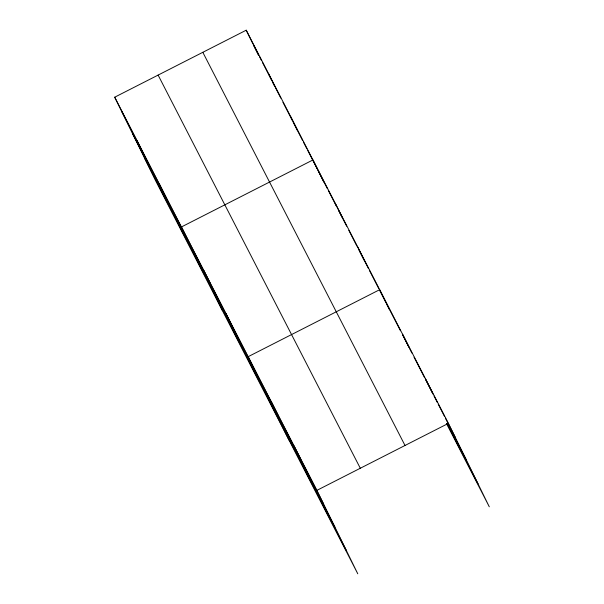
<?xml version="1.0" encoding="UTF-8"?>
<svg xmlns="http://www.w3.org/2000/svg" width="604" height="604" viewBox="0 0 604 604"><rect width="100%" height="100%" fill="white"/><g stroke="black" fill="none" stroke-linecap="round" stroke-linejoin="round"><path stroke-width="0.91" d="M114.707 97.199L316.904 490.357L357.779 573.8L155.583 180.634L114.707 97.199L246.221 30.2L448.417 423.366L489.293 506.801L446.431 423.464M316.904 490.357L448.417 423.366M258.572 54.873L253.438 44.9L258.64 55.545M259.433 56.542L261.57 60.702M262.423 62.363L271.83 80.657M272.691 82.325L274.828 86.478M275.258 87.316L280.815 98.127M282.951 102.28L292.366 120.581M293.219 122.242L302.627 140.543M303.487 142.204L306.908 148.856M307.761 150.524L317.168 168.818M318.029 170.479L327.436 188.78M328.289 190.441L336.42 206.243M338.557 210.403L346.681 226.206M348.825 230.366L356.949 246.168M359.086 250.328L364.22 260.301L357.425 246.44M364.65 261.139L368.5 268.621M369.354 270.282L378.761 288.584M379.614 290.245L386.031 302.717M386.462 303.555L400.467 330.781M402.589 334.91L408.953 347.285M409.376 348.108L411.92 353.061M414.042 357.191L424.65 377.817M425.503 379.471L433.144 394.321M433.989 395.967L437.387 402.574M438.232 404.219L444.597 416.601M445.442 418.247L455.205 437.228M447.36 423.057L466.454 460.188M447.066 423.608L478.043 483.842M202.823 52.306L405.012 445.473M158.112 75.092L360.301 468.251M121.502 111.06L323.691 504.227M132.752 134.02L334.941 527.186M144.341 157.674L346.53 550.84M425.495 378.806L432.29 392.668M402.581 334.246L408.976 347.292M389.27 309.293L379.667 289.686L248.153 356.685L289.037 440.127M335.19 203.193L341.977 217.055M323.752 182.008L312.947 159.947L181.434 226.945L222.31 310.381M290.705 116.693L297.493 130.562M268.463 73.446L274.858 86.5M246.221 30.2L253.016 44.062M293.989 445.805L300.777 459.667M271.075 401.245L277.863 415.107M225.919 313.438L232.706 327.3M203.676 270.192L210.464 284.054M159.192 183.692L165.987 197.561M136.949 140.445L143.744 154.314"/></g></svg>
